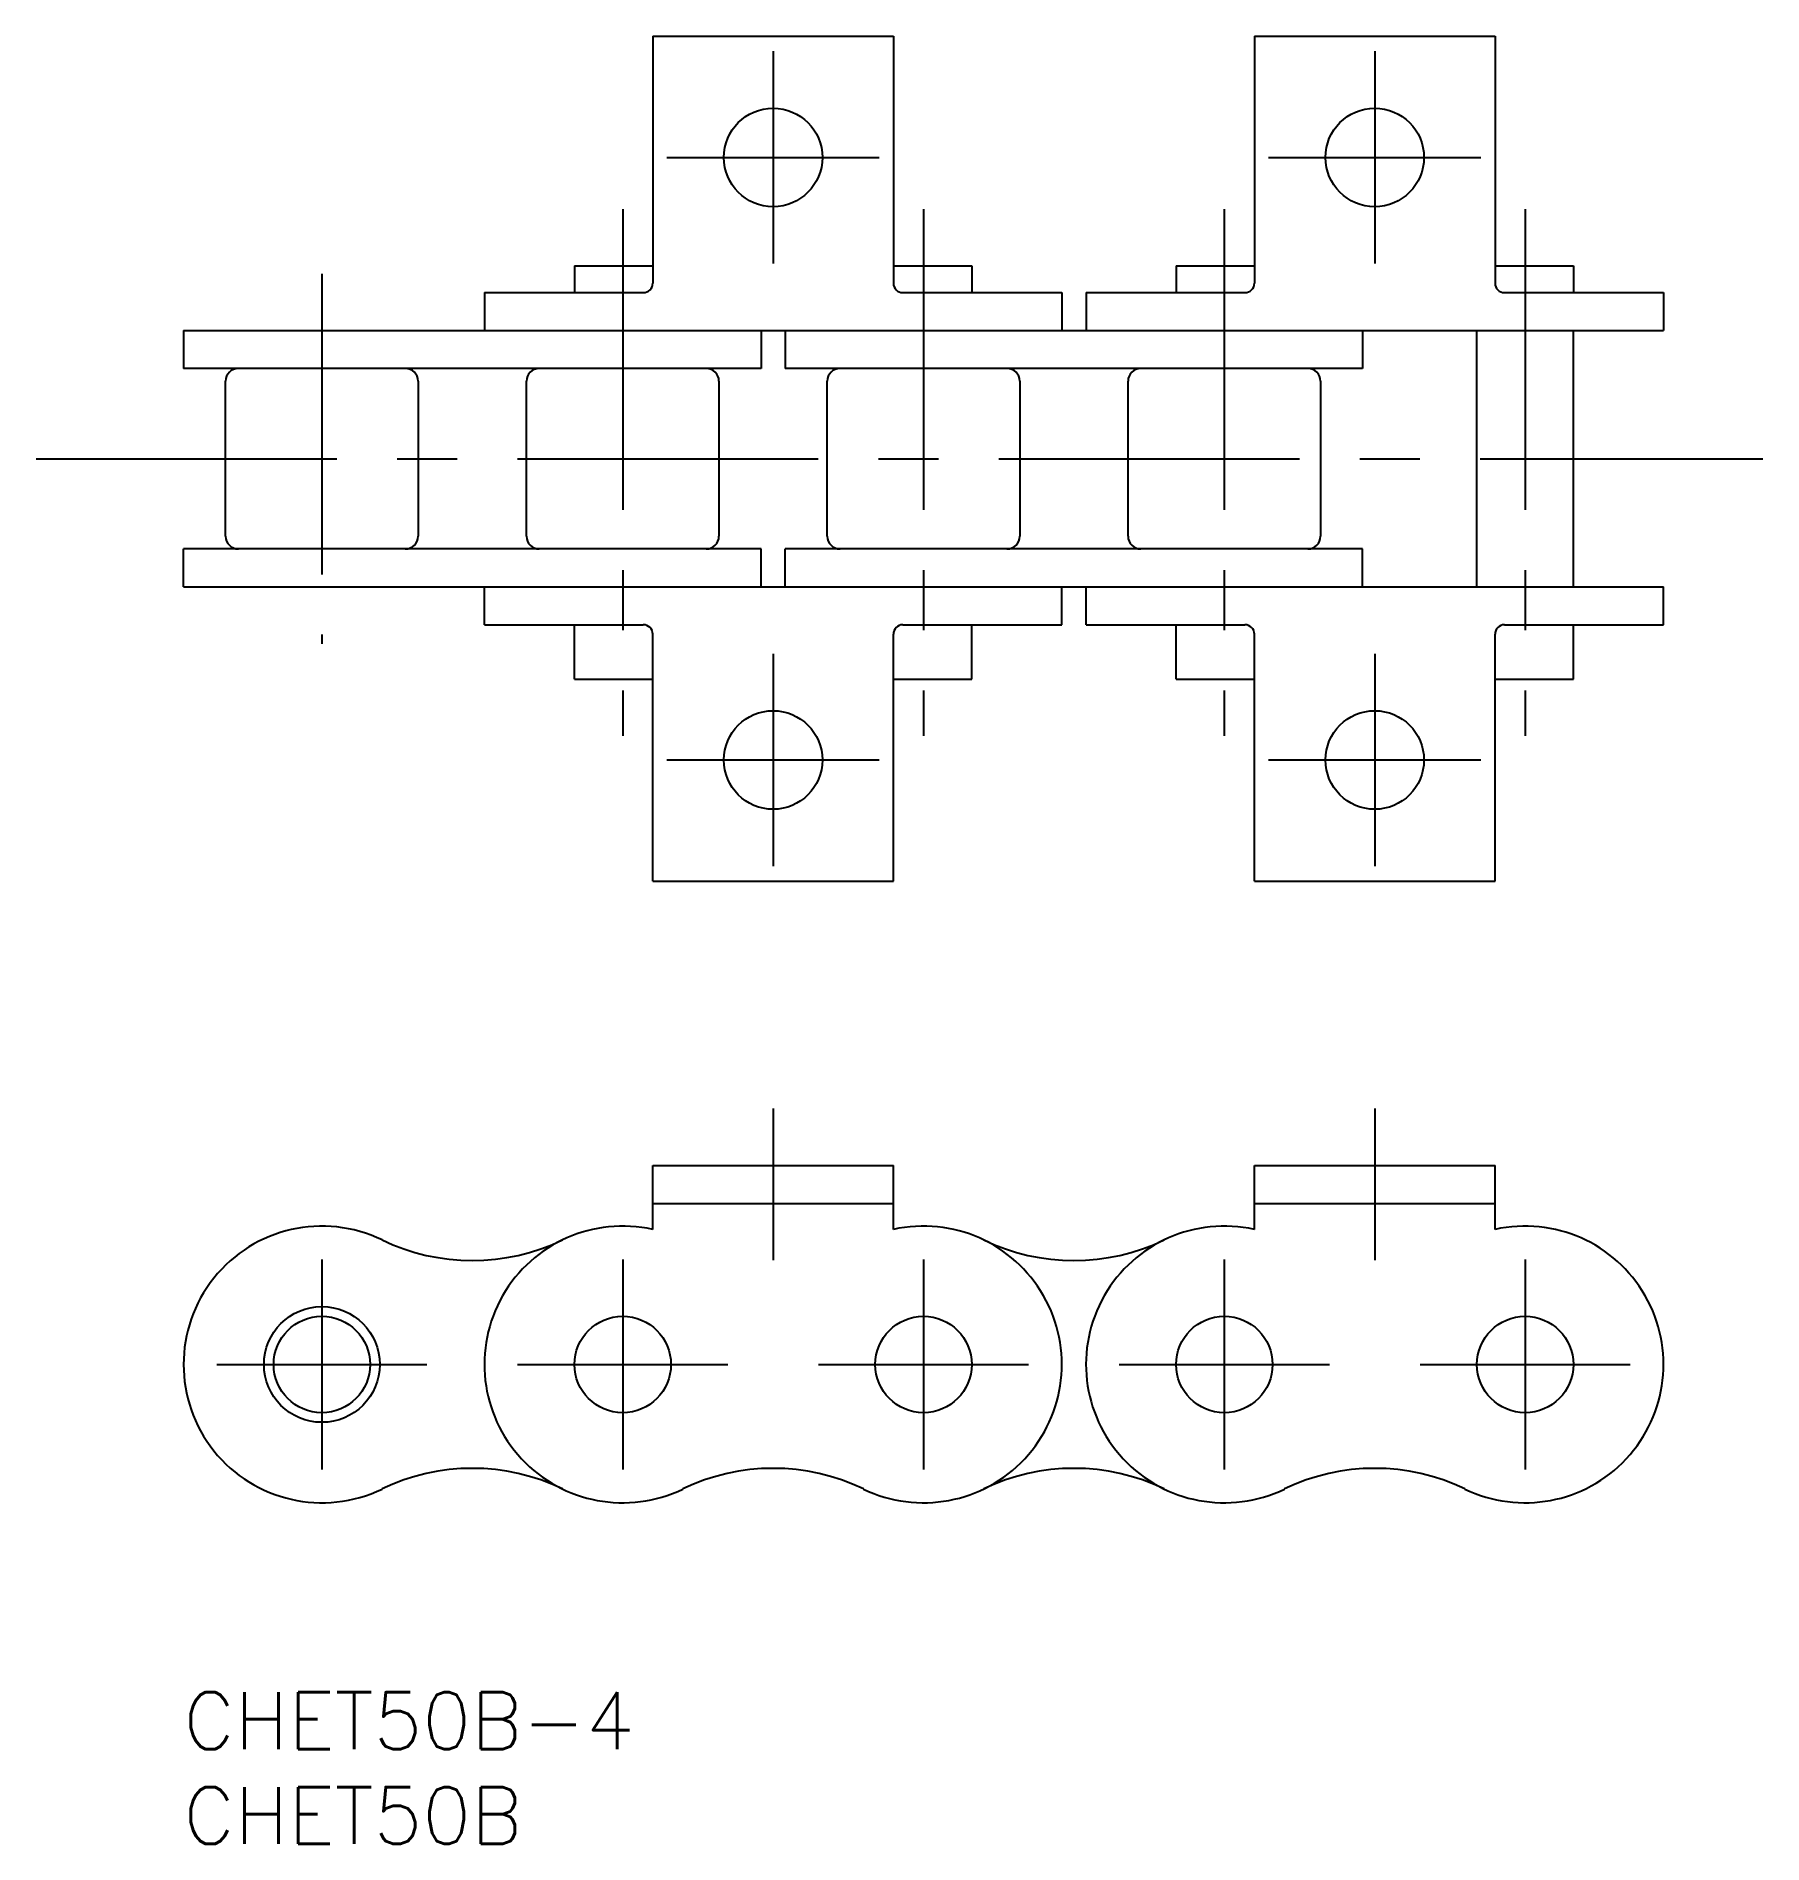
# Model space of a CAD drawing. Extents: x -7.8 to 83.3, y -8 to 87.4.
import ezdxf

# ---------------------------------------------------------------- set-up
doc = ezdxf.new("R2010")
doc.units = 0
doc.header["$LTSCALE"] = 0.5
doc.linetypes.add('CENTER', pattern=[50.8, 31.75, -6.35, 6.35, -6.35])
for name, color, linetype in [('MSM_CENTER', 1, 'CENTER'), ('MSM_CONTINUOUS', 7, 'CONTINUOUS'), ('MSM_PART_NUMBER', 7, 'CONTINUOUS')]:
    doc.layers.add(name, color=color, linetype=linetype)
doc.styles.get("Standard").update_dxf_attribs({"font": 'txt.shx', "height": 3, "bigfont": 'bigfont.shx'})

# ---------------------------------------------------------------- blocks, each defined once
blk = doc.blocks.new('*U3')
at = {"layer": 'MSM_PART_NUMBER'}
blk.add_text('CHET50B-4', height=3, dxfattribs=at).set_placement((0, -3))
blk = doc.blocks.new('*U4')
at = {"layer": 'MSM_PART_NUMBER'}
blk.add_text('CHET50B', height=3, dxfattribs=at).set_placement((0, -8))

msp = doc.modelspace()

# ---------------------------------------------------------------- linework, layer by layer
at = {"layer": 'MSM_CENTER'}
for p, q in [((31.112, 86.6), (31.112, 75.4)), ((62.862, 86.6), (62.862, 75.4)), ((25.512, 81), (36.712, 81)), ((57.262, 81), (68.462, 81)), ((23.175, 78.27), (23.175, 50.47)), ((39.05, 78.27), (39.05, 50.47)), ((54.925, 78.27), (54.925, 50.47)), ((70.8, 78.27), (70.8, 50.47)), ((7.3, 74.865), (7.3, 55.335)), ((-7.78, 65.1), (83.345, 65.1)), ((31.112, 54.8), (31.112, 43.6)), ((62.862, 54.8), (62.862, 43.6)), ((25.512, 49.2), (36.712, 49.2)), ((57.262, 49.2), (68.462, 49.2)), ((31.112, 30.8), (31.112, 22.8)), ((62.862, 30.8), (62.862, 22.8)), ((7.3, 22.845), (7.3, 11.755)), ((23.175, 22.845), (23.175, 11.755)), ((39.05, 22.845), (39.05, 11.755)), ((54.925, 22.845), (54.925, 11.755)), ((70.8, 22.845), (70.8, 11.755)), ((1.755, 17.3), (12.845, 17.3)), ((17.63, 17.3), (28.72, 17.3)), ((33.505, 17.3), (44.595, 17.3)), ((49.38, 17.3), (60.47, 17.3)), ((65.255, 17.3), (76.345, 17.3))]:
    msp.add_line(p, q, dxfattribs=at)
at = {"layer": 'MSM_CONTINUOUS'}
for p, q in [((24.762, 87.4), (24.762, 74.365)), ((24.762, 87.4), (37.462, 87.4)), ((37.462, 87.4), (37.462, 74.365)), ((56.512, 87.4), (56.512, 74.365)), ((56.512, 87.4), (69.212, 87.4)), ((69.212, 87.4), (69.212, 74.365)), ((20.63, 75.27), (20.63, 73.865)), ((20.63, 75.27), (24.762, 75.27)), ((37.462, 75.27), (41.595, 75.27)), ((41.595, 75.27), (41.595, 73.865)), ((52.38, 75.27), (52.38, 73.865)), ((52.38, 75.27), (56.512, 75.27)), ((69.212, 75.27), (73.345, 75.27)), ((73.345, 75.27), (73.345, 73.865)), ((15.875, 73.865), (24.262, 73.865)), ((15.875, 73.865), (15.875, 71.865)), ((37.962, 73.865), (46.35, 73.865)), ((46.35, 73.865), (46.35, 71.865)), ((47.625, 73.865), (56.013, 73.865)), ((47.625, 73.865), (47.625, 71.865)), ((69.712, 73.865), (78.1, 73.865)), ((78.1, 73.865), (78.1, 71.865)), ((0, 71.865), (78.1, 71.865)), ((0, 71.865), (0, 69.865)), ((30.475, 71.865), (30.475, 69.865)), ((31.75, 71.865), (31.75, 69.865)), ((62.225, 71.865), (62.225, 69.865)), ((68.255, 58.335), (68.255, 71.865)), ((73.345, 58.335), (73.345, 71.865)), ((30.475, 69.865), (0, 69.865)), ((62.225, 69.865), (31.75, 69.865)), ((2.22, 61.012), (2.22, 69.188)), ((12.38, 69.188), (12.38, 61.012)), ((18.095, 61.012), (18.095, 69.188)), ((28.255, 69.188), (28.255, 61.012)), ((33.97, 61.012), (33.97, 69.188)), ((44.13, 69.188), (44.13, 61.012)), ((49.845, 61.012), (49.845, 69.188)), ((60.005, 69.188), (60.005, 61.012)), ((0, 58.335), (0, 60.335)), ((30.475, 60.335), (0, 60.335)), ((30.475, 58.335), (30.475, 60.335)), ((31.75, 58.335), (31.75, 60.335)), ((62.225, 60.335), (31.75, 60.335)), ((62.225, 58.335), (62.225, 60.335)), ((0, 58.335), (78.1, 58.335)), ((15.875, 56.335), (15.875, 58.335)), ((46.35, 56.335), (46.35, 58.335)), ((47.625, 56.335), (47.625, 58.335)), ((78.1, 56.335), (78.1, 58.335)), ((15.875, 56.335), (24.262, 56.335)), ((20.63, 53.47), (20.63, 56.335)), ((37.962, 56.335), (46.35, 56.335)), ((41.595, 53.47), (41.595, 56.335)), ((47.625, 56.335), (56.013, 56.335)), ((52.38, 53.47), (52.38, 56.335)), ((69.712, 56.335), (78.1, 56.335)), ((73.345, 53.47), (73.345, 56.335)), ((24.762, 42.8), (24.762, 55.835)), ((37.462, 42.8), (37.462, 55.835)), ((56.512, 42.8), (56.512, 55.835)), ((69.212, 42.8), (69.212, 55.835)), ((20.63, 53.47), (24.762, 53.47)), ((37.462, 53.47), (41.595, 53.47)), ((52.38, 53.47), (56.512, 53.47)), ((69.212, 53.47), (73.345, 53.47)), ((24.762, 42.8), (37.462, 42.8)), ((56.512, 42.8), (69.212, 42.8)), ((24.762, 27.8), (37.462, 27.8)), ((24.762, 24.425), (24.762, 27.8)), ((37.462, 24.425), (37.462, 27.8)), ((56.512, 27.8), (69.212, 27.8)), ((56.512, 24.425), (56.512, 27.8)), ((69.212, 24.425), (69.212, 27.8)), ((24.762, 25.8), (37.462, 25.8)), ((56.512, 25.8), (69.212, 25.8))]:
    msp.add_line(p, q, dxfattribs=at)
for centre, radius in [((31.112, 81), 2.6), ((62.862, 81), 2.6), ((31.112, 49.2), 2.6), ((62.862, 49.2), 2.6), ((7.3, 17.3), 3.054), ((7.3, 17.3), 2.545), ((23.175, 17.3), 2.545), ((39.05, 17.3), 2.545), ((54.925, 17.3), 2.545), ((70.8, 17.3), 2.545)]:
    msp.add_circle(centre, radius, dxfattribs=at)
for centre, radius, start, end in [((24.262, 74.365), 0.5, 270, 0), ((37.962, 74.365), 0.5, 180, 270), ((56.013, 74.365), 0.5, 270, 0), ((69.712, 74.365), 0.5, 180, 270), ((2.897, 69.188), 0.677, 90, 180), ((11.703, 69.188), 0.677, 0, 90), ((18.772, 69.188), 0.677, 90, 180), ((27.578, 69.188), 0.677, 0, 90), ((34.647, 69.188), 0.677, 90, 180), ((43.453, 69.188), 0.677, 0, 90), ((50.522, 69.188), 0.677, 90, 180), ((59.328, 69.188), 0.677, 0, 90), ((2.897, 61.012), 0.677, 180, 270), ((11.703, 61.012), 0.677, 270, 0), ((18.772, 61.012), 0.677, 180, 270), ((27.578, 61.012), 0.677, 270, 0), ((34.647, 61.012), 0.677, 180, 270), ((43.453, 61.012), 0.677, 270, 0), ((50.522, 61.012), 0.677, 180, 270), ((59.328, 61.012), 0.677, 270, 0), ((24.262, 55.835), 0.5, 0, 90), ((37.962, 55.835), 0.5, 90, 180), ((56.013, 55.835), 0.5, 0, 90), ((69.712, 55.835), 0.5, 90, 180), ((7.3, 17.3), 7.3, 64.21906, 295.78092), ((15.237, 33.733), 10.95, 244.21906, 295.78094), ((23.175, 17.3), 7.3, 77.43977, 295.78092), ((39.05, 17.3), 7.3, 244.21906, 102.56023), ((46.987, 33.733), 10.95, 244.21906, 295.78094), ((54.925, 17.3), 7.3, 77.43977, 295.78092), ((70.8, 17.3), 7.3, 244.21906, 102.56023), ((15.237, 0.867), 10.95, 64.21906, 115.78094), ((31.112, 0.867), 10.95, 64.21906, 115.78094), ((46.987, 0.867), 10.95, 64.21906, 115.78094), ((62.862, 0.867), 10.95, 64.21906, 115.78094)]:
    msp.add_arc(centre, radius, start, end, dxfattribs=at)

# ---------------------------------------------------------------- block references
for name in ['*U3', '*U4']:
    msp.add_blockref(name, (0, 0), dxfattribs=at)

doc.saveas('drawing.dxf')
